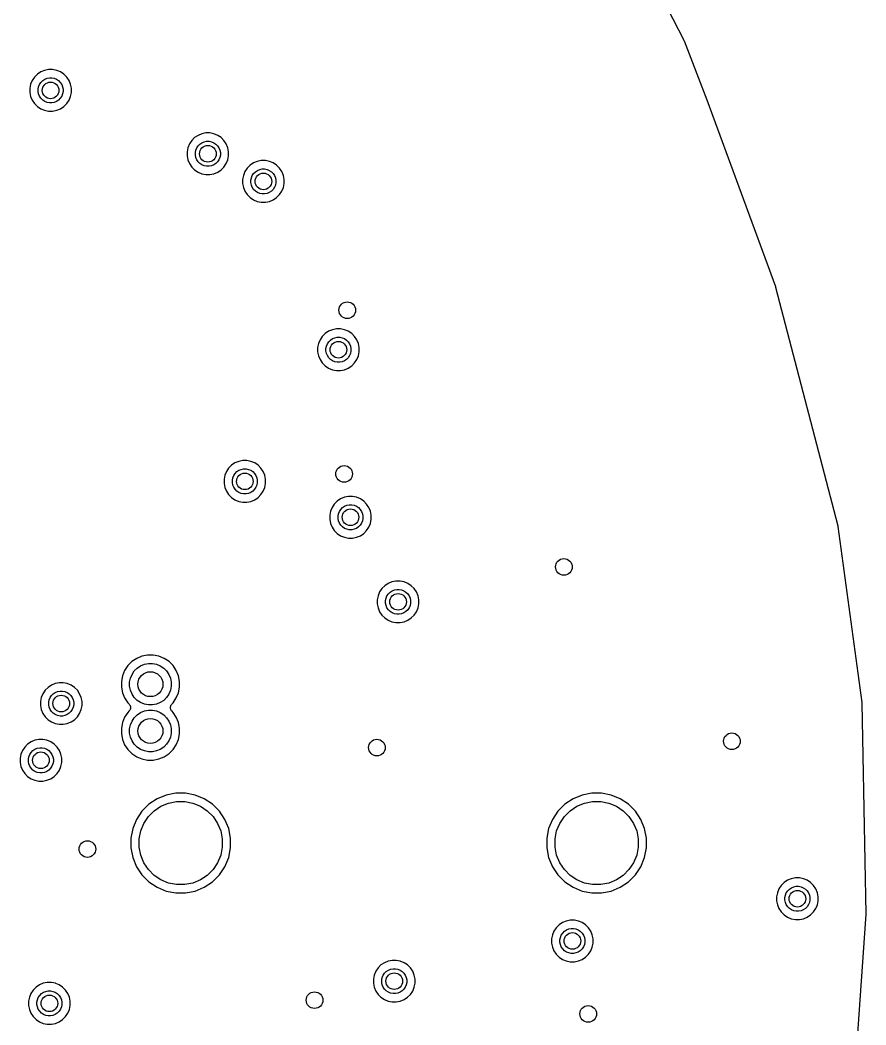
# Model space of a CAD drawing. Extents: x 76.5 to 170.2, y -170.2 to -83.1.
# Drawn here: x 149.89 to 170.22, y -131.37 to -107.22 of the extents above; entities that cross this region are included whole.
import ezdxf

# ---------------------------------------------------------------- set-up
doc = ezdxf.new("R2010")
doc.units = 0
doc.header["$MEASUREMENT"] = 0
doc.layers.add('BLACK', color=7, linetype='CONTINUOUS')

msp = doc.modelspace()

# ---------------------------------------------------------------- linework, layer by layer
at = {"layer": 'BLACK', "linetype": 'CONTINUOUS'}
for p, q in [((164.45, -104.959), (165.845, -107.7)), ((165.845, -107.7), (165.846, -107.701)), ((165.846, -107.701), (165.848, -107.707)), ((165.848, -107.707), (165.85, -107.712)), ((165.85, -107.712), (166.398, -109.13)), ((150.477, -108.425), (150.386, -108.463)), ((150.574, -108.406), (150.477, -108.425)), ((150.672, -108.406), (150.574, -108.406)), ((150.769, -108.425), (150.672, -108.406)), ((150.86, -108.463), (150.769, -108.425)), ((150.18, -108.669), (150.142, -108.76)), ((150.235, -108.587), (150.18, -108.669)), ((150.304, -108.517), (150.235, -108.587)), ((150.386, -108.463), (150.304, -108.517)), ((150.39, -108.714), (150.432, -108.673)), ((150.432, -108.673), (150.481, -108.64)), ((150.481, -108.64), (150.536, -108.617)), ((150.536, -108.617), (150.594, -108.606)), ((150.594, -108.606), (150.653, -108.606)), ((150.653, -108.606), (150.711, -108.617)), ((150.711, -108.617), (150.765, -108.64)), ((150.765, -108.64), (150.814, -108.673)), ((150.814, -108.673), (150.856, -108.714)), ((150.942, -108.517), (150.86, -108.463)), ((151.011, -108.587), (150.942, -108.517)), ((151.066, -108.669), (151.011, -108.587)), ((151.104, -108.76), (151.066, -108.669)), ((150.142, -108.76), (150.123, -108.856)), ((150.123, -108.856), (150.123, -108.955)), ((150.323, -108.876), (150.335, -108.818)), ((150.323, -108.935), (150.323, -108.876)), ((150.335, -108.993), (150.323, -108.935)), ((150.335, -108.818), (150.357, -108.764)), ((150.357, -108.764), (150.39, -108.714)), ((150.856, -108.714), (150.889, -108.764)), ((150.889, -108.764), (150.912, -108.818)), ((150.912, -108.818), (150.923, -108.876)), ((150.923, -108.935), (150.912, -108.993)), ((150.923, -108.876), (150.923, -108.935)), ((151.123, -108.856), (151.104, -108.76)), ((151.123, -108.955), (151.123, -108.856)), ((150.123, -108.955), (150.142, -109.052)), ((150.142, -109.052), (150.18, -109.143)), ((150.18, -109.143), (150.235, -109.224)), ((150.357, -109.048), (150.335, -108.993)), ((150.39, -109.097), (150.357, -109.048)), ((150.432, -109.139), (150.39, -109.097)), ((150.481, -109.172), (150.432, -109.139)), ((150.536, -109.194), (150.481, -109.172)), ((150.765, -109.172), (150.711, -109.194)), ((150.814, -109.139), (150.765, -109.172)), ((150.856, -109.097), (150.814, -109.139)), ((150.889, -109.048), (150.856, -109.097)), ((150.912, -108.993), (150.889, -109.048)), ((151.011, -109.224), (151.066, -109.143)), ((151.066, -109.143), (151.104, -109.052)), ((151.104, -109.052), (151.123, -108.955)), ((166.398, -109.13), (166.398, -109.131)), ((166.398, -109.131), (166.398, -109.132)), ((166.398, -109.132), (166.398, -109.132)), ((166.398, -109.132), (168.046, -113.625)), ((150.235, -109.224), (150.304, -109.294)), ((150.304, -109.294), (150.386, -109.349)), ((150.386, -109.349), (150.477, -109.386)), ((150.477, -109.386), (150.574, -109.406)), ((150.594, -109.206), (150.536, -109.194)), ((150.574, -109.406), (150.672, -109.406)), ((150.653, -109.206), (150.594, -109.206)), ((150.711, -109.194), (150.653, -109.206)), ((150.672, -109.406), (150.769, -109.386)), ((150.769, -109.386), (150.86, -109.349)), ((150.86, -109.349), (150.942, -109.294)), ((150.942, -109.294), (151.011, -109.224)), ((154.014, -110.113), (153.96, -110.195)), ((154.084, -110.043), (154.014, -110.113)), ((154.166, -109.988), (154.084, -110.043)), ((154.257, -109.951), (154.166, -109.988)), ((154.353, -109.931), (154.257, -109.951)), ((154.261, -110.166), (154.315, -110.143)), ((154.315, -110.143), (154.373, -110.131)), ((154.452, -109.931), (154.353, -109.931)), ((154.373, -110.131), (154.432, -110.131)), ((154.432, -110.131), (154.49, -110.143)), ((154.549, -109.951), (154.452, -109.931)), ((154.49, -110.143), (154.545, -110.166)), ((154.64, -109.988), (154.549, -109.951)), ((154.721, -110.043), (154.64, -109.988)), ((154.791, -110.113), (154.721, -110.043)), ((154.846, -110.195), (154.791, -110.113)), ((153.922, -110.286), (153.903, -110.382)), ((153.903, -110.382), (153.903, -110.481)), ((153.96, -110.195), (153.922, -110.286)), ((154.103, -110.402), (154.114, -110.344)), ((154.114, -110.344), (154.137, -110.289)), ((154.137, -110.289), (154.17, -110.24)), ((154.17, -110.24), (154.211, -110.198)), ((154.211, -110.198), (154.261, -110.166)), ((154.545, -110.166), (154.594, -110.198)), ((154.594, -110.198), (154.636, -110.24)), ((154.636, -110.24), (154.669, -110.289)), ((154.669, -110.289), (154.691, -110.344)), ((154.691, -110.344), (154.703, -110.402)), ((154.883, -110.286), (154.846, -110.195)), ((154.903, -110.382), (154.883, -110.286)), ((154.903, -110.481), (154.903, -110.382)), ((153.903, -110.481), (153.922, -110.577)), ((153.922, -110.577), (153.96, -110.668)), ((154.103, -110.461), (154.103, -110.402)), ((154.114, -110.519), (154.103, -110.461)), ((154.137, -110.574), (154.114, -110.519)), ((154.17, -110.623), (154.137, -110.574)), ((154.211, -110.665), (154.17, -110.623)), ((154.636, -110.623), (154.594, -110.665)), ((154.669, -110.574), (154.636, -110.623)), ((154.691, -110.519), (154.669, -110.574)), ((154.703, -110.461), (154.691, -110.519)), ((154.703, -110.402), (154.703, -110.461)), ((154.846, -110.668), (154.883, -110.577)), ((154.883, -110.577), (154.903, -110.481)), ((155.592, -110.614), (155.501, -110.652)), ((155.688, -110.595), (155.592, -110.614)), ((155.787, -110.595), (155.688, -110.595)), ((155.883, -110.614), (155.787, -110.595)), ((155.974, -110.652), (155.883, -110.614)), ((153.96, -110.668), (154.014, -110.75)), ((154.014, -110.75), (154.084, -110.82)), ((154.084, -110.82), (154.166, -110.875)), ((154.261, -110.697), (154.211, -110.665)), ((154.315, -110.72), (154.261, -110.697)), ((154.373, -110.731), (154.315, -110.72)), ((154.432, -110.731), (154.373, -110.731)), ((154.49, -110.72), (154.432, -110.731)), ((154.545, -110.697), (154.49, -110.72)), ((154.594, -110.665), (154.545, -110.697)), ((154.64, -110.875), (154.721, -110.82)), ((154.721, -110.82), (154.791, -110.75)), ((154.791, -110.75), (154.846, -110.668)), ((155.294, -110.858), (155.257, -110.949)), ((155.349, -110.776), (155.294, -110.858)), ((155.419, -110.706), (155.349, -110.776)), ((155.501, -110.652), (155.419, -110.706)), ((155.504, -110.903), (155.546, -110.862)), ((155.546, -110.862), (155.595, -110.829)), ((155.595, -110.829), (155.65, -110.806)), ((155.65, -110.806), (155.708, -110.795)), ((155.708, -110.795), (155.767, -110.795)), ((155.767, -110.795), (155.825, -110.806)), ((155.825, -110.806), (155.88, -110.829)), ((155.88, -110.829), (155.929, -110.862)), ((155.929, -110.862), (155.971, -110.903)), ((156.056, -110.706), (155.974, -110.652)), ((156.126, -110.776), (156.056, -110.706)), ((156.181, -110.858), (156.126, -110.776)), ((156.218, -110.949), (156.181, -110.858)), ((154.166, -110.875), (154.257, -110.912)), ((154.257, -110.912), (154.353, -110.931)), ((154.353, -110.931), (154.452, -110.931)), ((154.452, -110.931), (154.549, -110.912)), ((154.549, -110.912), (154.64, -110.875)), ((155.257, -110.949), (155.238, -111.045)), ((155.238, -111.045), (155.238, -111.144)), ((155.438, -111.065), (155.449, -111.007)), ((155.438, -111.124), (155.438, -111.065)), ((155.449, -111.007), (155.472, -110.953)), ((155.472, -110.953), (155.504, -110.903)), ((155.971, -110.903), (156.003, -110.953)), ((156.003, -110.953), (156.026, -111.007)), ((156.026, -111.007), (156.038, -111.065)), ((156.038, -111.065), (156.038, -111.124)), ((156.238, -111.045), (156.218, -110.949)), ((156.238, -111.144), (156.238, -111.045)), ((155.238, -111.144), (155.257, -111.24)), ((155.257, -111.24), (155.294, -111.331)), ((155.294, -111.331), (155.349, -111.413)), ((155.449, -111.182), (155.438, -111.124)), ((155.472, -111.237), (155.449, -111.182)), ((155.504, -111.286), (155.472, -111.237)), ((155.546, -111.328), (155.504, -111.286)), ((155.595, -111.36), (155.546, -111.328)), ((155.929, -111.328), (155.88, -111.36)), ((155.971, -111.286), (155.929, -111.328)), ((156.003, -111.237), (155.971, -111.286)), ((156.026, -111.182), (156.003, -111.237)), ((156.038, -111.124), (156.026, -111.182)), ((156.126, -111.413), (156.181, -111.331)), ((156.181, -111.331), (156.218, -111.24)), ((156.218, -111.24), (156.238, -111.144)), ((155.349, -111.413), (155.419, -111.483)), ((155.419, -111.483), (155.501, -111.538)), ((155.501, -111.538), (155.592, -111.575)), ((155.592, -111.575), (155.688, -111.595)), ((155.65, -111.383), (155.595, -111.36)), ((155.708, -111.395), (155.65, -111.383)), ((155.767, -111.395), (155.708, -111.395)), ((155.825, -111.383), (155.767, -111.395)), ((155.787, -111.595), (155.883, -111.575)), ((155.88, -111.36), (155.825, -111.383)), ((155.883, -111.575), (155.974, -111.538)), ((155.974, -111.538), (156.056, -111.483)), ((156.056, -111.483), (156.126, -111.413)), ((155.688, -111.595), (155.787, -111.595)), ((168.046, -113.625), (168.047, -113.627)), ((168.047, -113.627), (168.048, -113.632)), ((168.048, -113.632), (168.05, -113.637)), ((168.05, -113.637), (169.546, -119.373)), ((157.305, -114.698), (157.223, -114.752)), ((157.396, -114.66), (157.305, -114.698)), ((157.493, -114.641), (157.396, -114.66)), ((157.591, -114.641), (157.493, -114.641)), ((157.688, -114.66), (157.591, -114.641)), ((157.779, -114.698), (157.688, -114.66)), ((157.861, -114.752), (157.779, -114.698)), ((157.099, -114.904), (157.061, -114.995)), ((157.154, -114.822), (157.099, -114.904)), ((157.223, -114.752), (157.154, -114.822)), ((157.276, -114.999), (157.309, -114.949)), ((157.309, -114.949), (157.351, -114.908)), ((157.351, -114.908), (157.4, -114.875)), ((157.4, -114.875), (157.455, -114.852)), ((157.455, -114.852), (157.513, -114.841)), ((157.513, -114.841), (157.572, -114.841)), ((157.572, -114.841), (157.63, -114.852)), ((157.63, -114.852), (157.684, -114.875)), ((157.684, -114.875), (157.733, -114.908)), ((157.733, -114.908), (157.775, -114.949)), ((157.775, -114.949), (157.808, -114.999)), ((157.93, -114.822), (157.861, -114.752)), ((157.985, -114.904), (157.93, -114.822)), ((158.023, -114.995), (157.985, -114.904)), ((157.061, -114.995), (157.042, -115.091)), ((157.042, -115.091), (157.042, -115.19)), ((157.042, -115.19), (157.061, -115.287)), ((157.242, -115.111), (157.254, -115.053)), ((157.242, -115.17), (157.242, -115.111)), ((157.254, -115.228), (157.242, -115.17)), ((157.254, -115.053), (157.276, -114.999)), ((157.808, -114.999), (157.831, -115.053)), ((157.831, -115.053), (157.842, -115.111)), ((157.842, -115.17), (157.831, -115.228)), ((157.842, -115.111), (157.842, -115.17)), ((158.042, -115.091), (158.023, -114.995)), ((158.023, -115.287), (158.042, -115.19)), ((158.042, -115.19), (158.042, -115.091)), ((157.061, -115.287), (157.099, -115.378)), ((157.099, -115.378), (157.154, -115.459)), ((157.276, -115.283), (157.254, -115.228)), ((157.309, -115.332), (157.276, -115.283)), ((157.351, -115.374), (157.309, -115.332)), ((157.4, -115.407), (157.351, -115.374)), ((157.455, -115.429), (157.4, -115.407)), ((157.513, -115.441), (157.455, -115.429)), ((157.572, -115.441), (157.513, -115.441)), ((157.63, -115.429), (157.572, -115.441)), ((157.684, -115.407), (157.63, -115.429)), ((157.733, -115.374), (157.684, -115.407)), ((157.775, -115.332), (157.733, -115.374)), ((157.808, -115.283), (157.775, -115.332)), ((157.831, -115.228), (157.808, -115.283)), ((157.93, -115.459), (157.985, -115.378)), ((157.985, -115.378), (158.023, -115.287)), ((157.154, -115.459), (157.223, -115.529)), ((157.223, -115.529), (157.305, -115.584)), ((157.305, -115.584), (157.396, -115.621)), ((157.396, -115.621), (157.493, -115.641)), ((157.493, -115.641), (157.591, -115.641)), ((157.591, -115.641), (157.688, -115.621)), ((157.688, -115.621), (157.779, -115.584)), ((157.779, -115.584), (157.861, -115.529)), ((157.861, -115.529), (157.93, -115.459)), ((155.055, -117.862), (154.973, -117.917)), ((155.146, -117.825), (155.055, -117.862)), ((155.242, -117.805), (155.146, -117.825)), ((155.341, -117.805), (155.242, -117.805)), ((155.438, -117.825), (155.341, -117.805)), ((155.529, -117.862), (155.438, -117.825)), ((155.61, -117.917), (155.529, -117.862)), ((154.849, -118.069), (154.811, -118.16)), ((154.903, -117.987), (154.849, -118.069)), ((154.973, -117.917), (154.903, -117.987)), ((155.026, -118.163), (155.059, -118.114)), ((155.059, -118.114), (155.1, -118.072)), ((155.1, -118.072), (155.15, -118.04)), ((155.15, -118.04), (155.204, -118.017)), ((155.204, -118.017), (155.262, -118.005)), ((155.262, -118.005), (155.321, -118.005)), ((155.321, -118.005), (155.379, -118.017)), ((155.379, -118.017), (155.434, -118.04)), ((155.434, -118.04), (155.483, -118.072)), ((155.483, -118.072), (155.525, -118.114)), ((155.525, -118.114), (155.558, -118.163)), ((155.68, -117.987), (155.61, -117.917)), ((155.735, -118.069), (155.68, -117.987)), ((155.772, -118.16), (155.735, -118.069)), ((154.811, -118.16), (154.792, -118.256)), ((154.792, -118.256), (154.792, -118.355)), ((154.792, -118.355), (154.811, -118.451)), ((154.992, -118.276), (155.003, -118.218)), ((154.992, -118.335), (154.992, -118.276)), ((155.003, -118.393), (154.992, -118.335)), ((155.003, -118.218), (155.026, -118.163)), ((155.558, -118.163), (155.58, -118.218)), ((155.58, -118.218), (155.592, -118.276)), ((155.592, -118.335), (155.58, -118.393)), ((155.592, -118.276), (155.592, -118.335)), ((155.792, -118.256), (155.772, -118.16)), ((155.772, -118.451), (155.792, -118.355)), ((155.792, -118.355), (155.792, -118.256)), ((154.811, -118.451), (154.849, -118.542)), ((154.849, -118.542), (154.903, -118.624)), ((155.026, -118.448), (155.003, -118.393)), ((155.059, -118.497), (155.026, -118.448)), ((155.1, -118.539), (155.059, -118.497)), ((155.15, -118.571), (155.1, -118.539)), ((155.204, -118.594), (155.15, -118.571)), ((155.262, -118.605), (155.204, -118.594)), ((155.379, -118.594), (155.321, -118.605)), ((155.434, -118.571), (155.379, -118.594)), ((155.483, -118.539), (155.434, -118.571)), ((155.525, -118.497), (155.483, -118.539)), ((155.558, -118.448), (155.525, -118.497)), ((155.58, -118.393), (155.558, -118.448)), ((155.68, -118.624), (155.735, -118.542)), ((155.735, -118.542), (155.772, -118.451)), ((154.903, -118.624), (154.973, -118.694)), ((154.973, -118.694), (155.055, -118.749)), ((155.055, -118.749), (155.146, -118.786)), ((155.146, -118.786), (155.242, -118.805)), ((155.242, -118.805), (155.341, -118.805)), ((155.321, -118.605), (155.262, -118.605)), ((155.341, -118.805), (155.438, -118.786)), ((155.438, -118.786), (155.529, -118.749)), ((155.529, -118.749), (155.61, -118.694)), ((155.61, -118.694), (155.68, -118.624)), ((157.513, -118.781), (157.443, -118.85)), ((157.595, -118.726), (157.513, -118.781)), ((157.686, -118.688), (157.595, -118.726)), ((157.782, -118.669), (157.686, -118.688)), ((157.881, -118.669), (157.782, -118.669)), ((157.978, -118.688), (157.881, -118.669)), ((158.069, -118.726), (157.978, -118.688)), ((158.15, -118.781), (158.069, -118.726)), ((158.22, -118.85), (158.15, -118.781)), ((157.351, -119.023), (157.332, -119.12)), ((157.389, -118.932), (157.351, -119.023)), ((157.443, -118.85), (157.389, -118.932)), ((157.543, -119.082), (157.566, -119.027)), ((157.566, -119.027), (157.599, -118.978)), ((157.599, -118.978), (157.64, -118.936)), ((157.64, -118.936), (157.69, -118.903)), ((157.69, -118.903), (157.744, -118.881)), ((157.744, -118.881), (157.802, -118.869)), ((157.802, -118.869), (157.861, -118.869)), ((157.861, -118.869), (157.919, -118.881)), ((157.919, -118.881), (157.974, -118.903)), ((157.974, -118.903), (158.023, -118.936)), ((158.023, -118.936), (158.065, -118.978)), ((158.065, -118.978), (158.098, -119.027)), ((158.098, -119.027), (158.12, -119.082)), ((158.275, -118.932), (158.22, -118.85)), ((158.312, -119.023), (158.275, -118.932)), ((158.332, -119.12), (158.312, -119.023)), ((157.332, -119.12), (157.332, -119.218)), ((157.332, -119.218), (157.351, -119.315)), ((157.351, -119.315), (157.389, -119.406)), ((157.532, -119.14), (157.543, -119.082)), ((157.532, -119.199), (157.532, -119.14)), ((157.543, -119.257), (157.532, -119.199)), ((157.566, -119.311), (157.543, -119.257)), ((157.599, -119.36), (157.566, -119.311)), ((158.098, -119.311), (158.065, -119.36)), ((158.12, -119.257), (158.098, -119.311)), ((158.12, -119.082), (158.132, -119.14)), ((158.132, -119.199), (158.12, -119.257)), ((158.132, -119.14), (158.132, -119.199)), ((158.275, -119.406), (158.312, -119.315)), ((158.312, -119.315), (158.332, -119.218)), ((158.332, -119.218), (158.332, -119.12)), ((157.389, -119.406), (157.443, -119.488)), ((157.443, -119.488), (157.513, -119.557)), ((157.513, -119.557), (157.595, -119.612)), ((157.64, -119.402), (157.599, -119.36)), ((157.69, -119.435), (157.64, -119.402)), ((157.744, -119.458), (157.69, -119.435)), ((157.802, -119.469), (157.744, -119.458)), ((157.861, -119.469), (157.802, -119.469)), ((157.919, -119.458), (157.861, -119.469)), ((157.974, -119.435), (157.919, -119.458)), ((158.023, -119.402), (157.974, -119.435)), ((158.065, -119.36), (158.023, -119.402)), ((158.069, -119.612), (158.15, -119.557)), ((158.15, -119.557), (158.22, -119.488)), ((158.22, -119.488), (158.275, -119.406)), ((169.546, -119.373), (169.547, -119.375)), ((169.547, -119.375), (169.548, -119.382)), ((169.548, -119.382), (169.549, -119.388)), ((169.549, -119.388), (170.122, -123.623)), ((157.595, -119.612), (157.686, -119.65)), ((157.686, -119.65), (157.782, -119.669)), ((157.782, -119.669), (157.881, -119.669)), ((157.881, -119.669), (157.978, -119.65)), ((157.978, -119.65), (158.069, -119.612)), ((158.738, -120.758), (158.656, -120.813)), ((158.829, -120.72), (158.738, -120.758)), ((158.925, -120.701), (158.829, -120.72)), ((159.024, -120.701), (158.925, -120.701)), ((159.121, -120.72), (159.024, -120.701)), ((159.212, -120.758), (159.121, -120.72)), ((159.293, -120.813), (159.212, -120.758)), ((158.532, -120.964), (158.494, -121.055)), ((158.586, -120.882), (158.532, -120.964)), ((158.656, -120.813), (158.586, -120.882)), ((158.709, -121.059), (158.742, -121.01)), ((158.742, -121.01), (158.783, -120.968)), ((158.783, -120.968), (158.833, -120.935)), ((158.833, -120.935), (158.887, -120.913)), ((158.887, -120.913), (158.945, -120.901)), ((158.945, -120.901), (159.004, -120.901)), ((159.004, -120.901), (159.062, -120.913)), ((159.062, -120.913), (159.117, -120.935)), ((159.117, -120.935), (159.166, -120.968)), ((159.166, -120.968), (159.208, -121.01)), ((159.208, -121.01), (159.241, -121.059)), ((159.363, -120.882), (159.293, -120.813)), ((159.418, -120.964), (159.363, -120.882)), ((159.455, -121.055), (159.418, -120.964)), ((158.494, -121.055), (158.475, -121.152)), ((158.475, -121.152), (158.475, -121.25)), ((158.475, -121.25), (158.494, -121.347)), ((158.675, -121.172), (158.686, -121.114)), ((158.675, -121.231), (158.675, -121.172)), ((158.686, -121.289), (158.675, -121.231)), ((158.686, -121.114), (158.709, -121.059)), ((159.241, -121.059), (159.263, -121.114)), ((159.263, -121.114), (159.275, -121.172)), ((159.275, -121.231), (159.263, -121.289)), ((159.275, -121.172), (159.275, -121.231)), ((159.475, -121.152), (159.455, -121.055)), ((159.455, -121.347), (159.475, -121.25)), ((159.475, -121.25), (159.475, -121.152)), ((158.494, -121.347), (158.532, -121.438)), ((158.532, -121.438), (158.586, -121.52)), ((158.709, -121.343), (158.686, -121.289)), ((158.742, -121.392), (158.709, -121.343)), ((158.783, -121.434), (158.742, -121.392)), ((158.833, -121.467), (158.783, -121.434)), ((158.887, -121.49), (158.833, -121.467)), ((158.945, -121.501), (158.887, -121.49)), ((159.062, -121.49), (159.004, -121.501)), ((159.117, -121.467), (159.062, -121.49)), ((159.166, -121.434), (159.117, -121.467)), ((159.208, -121.392), (159.166, -121.434)), ((159.241, -121.343), (159.208, -121.392)), ((159.263, -121.289), (159.241, -121.343)), ((159.363, -121.52), (159.418, -121.438)), ((159.418, -121.438), (159.455, -121.347)), ((158.586, -121.52), (158.656, -121.589)), ((158.656, -121.589), (158.738, -121.644)), ((158.738, -121.644), (158.829, -121.682)), ((158.829, -121.682), (158.925, -121.701)), ((158.925, -121.701), (159.024, -121.701)), ((159.004, -121.501), (158.945, -121.501)), ((159.024, -121.701), (159.121, -121.682)), ((159.121, -121.682), (159.212, -121.644)), ((159.212, -121.644), (159.293, -121.589)), ((159.293, -121.589), (159.363, -121.52)), ((152.577, -122.638), (152.479, -122.735)), ((152.692, -122.561), (152.577, -122.638)), ((152.819, -122.508), (152.692, -122.561)), ((152.786, -122.738), (152.877, -122.701)), ((152.954, -122.481), (152.819, -122.508)), ((152.877, -122.701), (152.974, -122.681)), ((153.092, -122.481), (152.954, -122.481)), ((152.974, -122.681), (153.072, -122.681)), ((153.072, -122.681), (153.169, -122.701)), ((153.227, -122.508), (153.092, -122.481)), ((153.169, -122.701), (153.26, -122.738)), ((153.355, -122.561), (153.227, -122.508)), ((153.469, -122.638), (153.355, -122.561)), ((153.567, -122.735), (153.469, -122.638)), ((152.403, -122.85), (152.35, -122.977)), ((152.479, -122.735), (152.403, -122.85)), ((152.542, -123.036), (152.58, -122.945)), ((152.58, -122.945), (152.635, -122.863)), ((152.635, -122.863), (152.704, -122.793)), ((152.704, -122.793), (152.786, -122.738)), ((153.26, -122.738), (153.342, -122.793)), ((153.342, -122.793), (153.411, -122.863)), ((153.411, -122.863), (153.466, -122.945)), ((153.466, -122.945), (153.504, -123.036)), ((153.643, -122.85), (153.567, -122.735)), ((153.696, -122.977), (153.643, -122.85)), ((150.733, -123.165), (150.642, -123.203)), ((150.829, -123.146), (150.733, -123.165)), ((150.928, -123.146), (150.829, -123.146)), ((151.024, -123.165), (150.928, -123.146)), ((151.115, -123.203), (151.024, -123.165)), ((152.35, -122.977), (152.323, -123.113)), ((152.323, -123.113), (152.323, -123.25)), ((152.523, -123.132), (152.542, -123.036)), ((152.523, -123.231), (152.523, -123.132)), ((153.504, -123.036), (153.523, -123.132)), ((153.523, -123.132), (153.523, -123.231)), ((153.723, -123.113), (153.696, -122.977)), ((153.723, -123.25), (153.723, -123.113)), ((150.435, -123.409), (150.398, -123.5)), ((150.49, -123.327), (150.435, -123.409)), ((150.56, -123.257), (150.49, -123.327)), ((150.642, -123.203), (150.56, -123.257)), ((150.645, -123.454), (150.687, -123.413)), ((150.687, -123.413), (150.736, -123.38)), ((150.736, -123.38), (150.791, -123.357)), ((150.791, -123.357), (150.849, -123.346)), ((150.849, -123.346), (150.908, -123.346)), ((150.908, -123.346), (150.966, -123.357)), ((150.966, -123.357), (151.02, -123.38)), ((151.02, -123.38), (151.07, -123.413)), ((151.07, -123.413), (151.111, -123.454)), ((151.12, -123.206), (151.115, -123.203)), ((151.197, -123.257), (151.12, -123.206)), ((151.267, -123.327), (151.197, -123.257)), ((151.321, -123.409), (151.267, -123.327)), ((151.359, -123.5), (151.321, -123.409)), ((152.323, -123.25), (152.35, -123.386)), ((152.35, -123.386), (152.403, -123.513)), ((152.542, -123.327), (152.523, -123.231)), ((152.58, -123.418), (152.542, -123.327)), ((152.635, -123.5), (152.58, -123.418)), ((153.466, -123.418), (153.411, -123.5)), ((153.504, -123.327), (153.466, -123.418)), ((153.523, -123.231), (153.504, -123.327)), ((153.643, -123.513), (153.696, -123.386)), ((153.696, -123.386), (153.723, -123.25)), ((150.398, -123.5), (150.378, -123.596)), ((150.378, -123.596), (150.378, -123.695)), ((150.578, -123.616), (150.59, -123.558)), ((150.578, -123.675), (150.578, -123.616)), ((150.59, -123.558), (150.613, -123.504)), ((150.613, -123.504), (150.645, -123.454)), ((151.111, -123.454), (151.144, -123.504)), ((151.144, -123.504), (151.167, -123.558)), ((151.167, -123.558), (151.178, -123.616)), ((151.178, -123.616), (151.178, -123.675)), ((151.378, -123.596), (151.359, -123.5)), ((151.378, -123.695), (151.378, -123.596)), ((152.403, -123.513), (152.479, -123.628)), ((152.479, -123.628), (152.505, -123.654)), ((152.505, -123.654), (152.506, -123.654)), ((152.506, -123.654), (152.506, -123.654)), ((152.506, -123.654), (152.506, -123.654)), ((152.506, -123.654), (152.507, -123.655)), ((152.507, -123.655), (152.514, -123.664)), ((152.514, -123.664), (152.522, -123.674)), ((152.704, -123.57), (152.635, -123.5)), ((152.786, -123.625), (152.704, -123.57)), ((152.877, -123.662), (152.786, -123.625)), ((152.974, -123.681), (152.877, -123.662)), ((153.169, -123.662), (153.072, -123.681)), ((153.26, -123.625), (153.169, -123.662)), ((153.342, -123.57), (153.26, -123.625)), ((153.411, -123.5), (153.342, -123.57)), ((153.525, -123.672), (153.533, -123.663)), ((153.533, -123.663), (153.541, -123.654)), ((153.541, -123.654), (153.567, -123.628)), ((153.567, -123.628), (153.643, -123.513)), ((170.122, -123.623), (170.122, -123.625)), ((170.122, -123.625), (170.122, -123.632)), ((170.122, -123.632), (170.123, -123.638)), ((170.123, -123.638), (170.223, -128.7)), ((150.378, -123.695), (150.398, -123.792)), ((150.398, -123.792), (150.435, -123.883)), ((150.435, -123.883), (150.49, -123.964)), ((150.59, -123.733), (150.578, -123.675)), ((150.613, -123.788), (150.59, -123.733)), ((150.645, -123.837), (150.613, -123.788)), ((150.687, -123.879), (150.645, -123.837)), ((150.736, -123.912), (150.687, -123.879)), ((150.791, -123.934), (150.736, -123.912)), ((151.02, -123.912), (150.966, -123.934)), ((151.07, -123.879), (151.02, -123.912)), ((151.111, -123.837), (151.07, -123.879)), ((151.144, -123.788), (151.111, -123.837)), ((151.167, -123.733), (151.144, -123.788)), ((151.178, -123.675), (151.167, -123.733)), ((151.267, -123.964), (151.321, -123.883)), ((151.321, -123.883), (151.359, -123.792)), ((151.359, -123.792), (151.378, -123.695)), ((152.479, -123.859), (152.403, -123.974)), ((152.505, -123.833), (152.479, -123.859)), ((152.513, -123.824), (152.505, -123.833)), ((152.521, -123.815), (152.513, -123.824)), ((152.527, -123.804), (152.521, -123.814)), ((152.521, -123.814), (152.521, -123.815)), ((152.521, -123.815), (152.521, -123.815)), ((152.522, -123.674), (152.522, -123.674)), ((152.522, -123.674), (152.522, -123.674)), ((152.522, -123.674), (152.528, -123.685)), ((152.533, -123.793), (152.527, -123.804)), ((152.528, -123.685), (152.533, -123.696)), ((152.533, -123.696), (152.533, -123.696)), ((152.533, -123.696), (152.534, -123.696)), ((152.536, -123.781), (152.533, -123.792)), ((152.533, -123.792), (152.533, -123.793)), ((152.533, -123.793), (152.533, -123.793)), ((152.534, -123.696), (152.537, -123.708)), ((152.54, -123.77), (152.536, -123.781)), ((152.537, -123.708), (152.54, -123.719)), ((152.54, -123.719), (152.54, -123.72)), ((152.54, -123.72), (152.54, -123.72)), ((152.54, -123.72), (152.542, -123.732)), ((152.541, -123.757), (152.54, -123.769)), ((152.54, -123.769), (152.54, -123.769)), ((152.54, -123.769), (152.54, -123.77)), ((152.543, -123.745), (152.541, -123.757)), ((152.542, -123.732), (152.543, -123.744)), ((152.543, -123.744), (152.543, -123.744)), ((152.543, -123.744), (152.543, -123.745)), ((152.704, -123.917), (152.786, -123.863)), ((152.786, -123.863), (152.877, -123.825)), ((152.877, -123.825), (152.974, -123.806)), ((153.072, -123.681), (152.974, -123.681)), ((152.974, -123.806), (153.072, -123.806)), ((153.072, -123.806), (153.169, -123.825)), ((153.169, -123.825), (153.26, -123.863)), ((153.26, -123.863), (153.342, -123.917)), ((153.504, -123.742), (153.505, -123.73)), ((153.504, -123.743), (153.504, -123.742)), ((153.505, -123.755), (153.504, -123.743)), ((153.504, -123.743), (153.504, -123.743)), ((153.505, -123.73), (153.506, -123.718)), ((153.506, -123.767), (153.505, -123.755)), ((153.506, -123.718), (153.51, -123.706)), ((153.506, -123.718), (153.506, -123.718)), ((153.506, -123.718), (153.506, -123.718)), ((153.506, -123.768), (153.506, -123.767)), ((153.506, -123.767), (153.506, -123.767)), ((153.509, -123.779), (153.506, -123.768)), ((153.513, -123.791), (153.509, -123.779)), ((153.51, -123.706), (153.513, -123.695)), ((153.513, -123.695), (153.513, -123.694)), ((153.513, -123.694), (153.514, -123.694)), ((153.513, -123.792), (153.513, -123.791)), ((153.513, -123.791), (153.513, -123.791)), ((153.518, -123.802), (153.513, -123.792)), ((153.514, -123.694), (153.519, -123.683)), ((153.524, -123.813), (153.518, -123.802)), ((153.519, -123.683), (153.525, -123.673)), ((153.532, -123.823), (153.524, -123.813)), ((153.524, -123.813), (153.524, -123.813)), ((153.524, -123.813), (153.524, -123.813)), ((153.525, -123.673), (153.525, -123.672)), ((153.525, -123.673), (153.525, -123.673)), ((153.539, -123.832), (153.532, -123.823)), ((153.54, -123.833), (153.539, -123.832)), ((153.541, -123.833), (153.54, -123.833)), ((153.54, -123.833), (153.54, -123.833)), ((153.54, -123.833), (153.54, -123.833)), ((153.567, -123.859), (153.541, -123.833)), ((153.643, -123.974), (153.567, -123.859)), ((150.49, -123.964), (150.56, -124.034)), ((150.56, -124.034), (150.642, -124.089)), ((150.642, -124.089), (150.733, -124.126)), ((150.733, -124.126), (150.829, -124.146)), ((150.849, -123.946), (150.791, -123.934)), ((150.829, -124.146), (150.928, -124.146)), ((150.908, -123.946), (150.849, -123.946)), ((150.966, -123.934), (150.908, -123.946)), ((150.928, -124.146), (151.024, -124.126)), ((151.024, -124.126), (151.115, -124.089)), ((151.115, -124.089), (151.197, -124.034)), ((151.197, -124.034), (151.267, -123.964)), ((152.35, -124.102), (152.323, -124.237)), ((152.403, -123.974), (152.35, -124.102)), ((152.542, -124.16), (152.58, -124.069)), ((152.58, -124.069), (152.635, -123.987)), ((152.635, -123.987), (152.704, -123.917)), ((153.342, -123.917), (153.411, -123.987)), ((153.411, -123.987), (153.466, -124.069)), ((153.466, -124.069), (153.504, -124.16)), ((153.696, -124.102), (153.643, -123.974)), ((153.723, -124.237), (153.696, -124.102)), ((152.323, -124.237), (152.323, -124.375)), ((152.323, -124.375), (152.35, -124.51)), ((152.523, -124.256), (152.542, -124.16)), ((152.523, -124.355), (152.523, -124.256)), ((152.542, -124.452), (152.523, -124.355)), ((153.504, -124.16), (153.523, -124.256)), ((153.523, -124.355), (153.504, -124.452)), ((153.523, -124.256), (153.523, -124.355)), ((153.696, -124.51), (153.723, -124.375)), ((153.723, -124.375), (153.723, -124.237)), ((150.071, -124.623), (150.001, -124.692)), ((150.153, -124.568), (150.071, -124.623)), ((150.244, -124.53), (150.153, -124.568)), ((150.34, -124.511), (150.244, -124.53)), ((150.439, -124.511), (150.34, -124.511)), ((150.535, -124.53), (150.439, -124.511)), ((150.626, -124.568), (150.535, -124.53)), ((150.708, -124.623), (150.626, -124.568)), ((150.778, -124.692), (150.708, -124.623)), ((152.35, -124.51), (152.403, -124.637)), ((152.58, -124.543), (152.542, -124.452)), ((152.635, -124.624), (152.58, -124.543)), ((152.704, -124.694), (152.635, -124.624)), ((153.411, -124.624), (153.342, -124.694)), ((153.466, -124.543), (153.411, -124.624)), ((153.504, -124.452), (153.466, -124.543)), ((153.643, -124.637), (153.696, -124.51)), ((149.909, -124.865), (149.889, -124.962)), ((149.946, -124.774), (149.909, -124.865)), ((150.001, -124.692), (149.946, -124.774)), ((150.101, -124.924), (150.124, -124.869)), ((150.124, -124.869), (150.156, -124.82)), ((150.156, -124.82), (150.198, -124.778)), ((150.198, -124.778), (150.247, -124.745)), ((150.247, -124.745), (150.302, -124.723)), ((150.302, -124.723), (150.36, -124.711)), ((150.36, -124.711), (150.419, -124.711)), ((150.419, -124.711), (150.477, -124.723)), ((150.477, -124.723), (150.532, -124.745)), ((150.532, -124.745), (150.581, -124.778)), ((150.581, -124.778), (150.623, -124.82)), ((150.623, -124.82), (150.655, -124.869)), ((150.655, -124.869), (150.678, -124.924)), ((150.833, -124.774), (150.778, -124.692)), ((150.87, -124.865), (150.833, -124.774)), ((150.889, -124.962), (150.87, -124.865)), ((152.403, -124.637), (152.479, -124.752)), ((152.479, -124.752), (152.577, -124.849)), ((152.577, -124.849), (152.692, -124.926)), ((152.786, -124.749), (152.704, -124.694)), ((152.877, -124.786), (152.786, -124.749)), ((152.974, -124.806), (152.877, -124.786)), ((153.072, -124.806), (152.974, -124.806)), ((153.169, -124.786), (153.072, -124.806)), ((153.26, -124.749), (153.169, -124.786)), ((153.342, -124.694), (153.26, -124.749)), ((153.355, -124.926), (153.469, -124.849)), ((153.469, -124.849), (153.567, -124.752)), ((153.567, -124.752), (153.643, -124.637)), ((149.889, -124.962), (149.889, -125.06)), ((149.889, -125.06), (149.909, -125.157)), ((150.089, -124.982), (150.101, -124.924)), ((150.089, -125.041), (150.089, -124.982)), ((150.101, -125.099), (150.089, -125.041)), ((150.124, -125.153), (150.101, -125.099)), ((150.678, -125.099), (150.655, -125.153)), ((150.678, -124.924), (150.689, -124.982)), ((150.689, -125.041), (150.678, -125.099)), ((150.689, -124.982), (150.689, -125.041)), ((150.87, -125.157), (150.889, -125.06)), ((150.889, -125.06), (150.889, -124.962)), ((152.692, -124.926), (152.819, -124.979)), ((152.819, -124.979), (152.954, -125.006)), ((152.954, -125.006), (153.092, -125.006)), ((153.092, -125.006), (153.227, -124.979)), ((153.227, -124.979), (153.355, -124.926)), ((149.909, -125.157), (149.946, -125.248)), ((149.946, -125.248), (150.001, -125.33)), ((150.001, -125.33), (150.071, -125.399)), ((150.156, -125.202), (150.124, -125.153)), ((150.198, -125.244), (150.156, -125.202)), ((150.247, -125.277), (150.198, -125.244)), ((150.302, -125.3), (150.247, -125.277)), ((150.36, -125.311), (150.302, -125.3)), ((150.419, -125.311), (150.36, -125.311)), ((150.477, -125.3), (150.419, -125.311)), ((150.532, -125.277), (150.477, -125.3)), ((150.581, -125.244), (150.532, -125.277)), ((150.623, -125.202), (150.581, -125.244)), ((150.655, -125.153), (150.623, -125.202)), ((150.708, -125.399), (150.778, -125.33)), ((150.778, -125.33), (150.833, -125.248)), ((150.833, -125.248), (150.87, -125.157)), ((150.071, -125.399), (150.153, -125.454)), ((150.153, -125.454), (150.244, -125.492)), ((150.244, -125.492), (150.34, -125.511)), ((150.34, -125.511), (150.439, -125.511)), ((150.439, -125.511), (150.535, -125.492)), ((150.535, -125.492), (150.626, -125.454)), ((150.626, -125.454), (150.708, -125.399)), ((153.632, -125.8), (153.4, -125.846)), ((153.868, -125.8), (153.632, -125.8)), ((154.1, -125.846), (153.868, -125.8)), ((163.632, -125.8), (163.4, -125.846)), ((163.868, -125.8), (163.632, -125.8)), ((164.1, -125.846), (163.868, -125.8)), ((152.985, -126.068), (152.818, -126.235)), ((153.182, -125.937), (152.985, -126.068)), ((153.4, -125.846), (153.182, -125.937)), ((153.276, -126.114), (153.458, -126.038)), ((153.458, -126.038), (153.652, -126)), ((153.652, -126), (153.848, -126)), ((153.848, -126), (154.042, -126.038)), ((154.042, -126.038), (154.224, -126.114)), ((154.318, -125.937), (154.1, -125.846)), ((154.515, -126.068), (154.318, -125.937)), ((154.682, -126.235), (154.515, -126.068)), ((162.985, -126.068), (162.818, -126.235)), ((163.182, -125.937), (162.985, -126.068)), ((163.4, -125.846), (163.182, -125.937)), ((163.276, -126.114), (163.458, -126.038)), ((163.458, -126.038), (163.652, -126)), ((163.652, -126), (163.848, -126)), ((163.848, -126), (164.042, -126.038)), ((164.042, -126.038), (164.224, -126.114)), ((164.318, -125.937), (164.1, -125.846)), ((164.515, -126.068), (164.318, -125.937)), ((164.682, -126.235), (164.515, -126.068)), ((152.818, -126.235), (152.687, -126.432)), ((152.973, -126.363), (153.113, -126.223)), ((153.113, -126.223), (153.276, -126.114)), ((154.224, -126.114), (154.387, -126.223)), ((154.387, -126.223), (154.527, -126.363)), ((154.813, -126.432), (154.682, -126.235)), ((162.818, -126.235), (162.687, -126.432)), ((162.973, -126.363), (163.113, -126.223)), ((163.113, -126.223), (163.276, -126.114)), ((164.224, -126.114), (164.387, -126.223)), ((164.387, -126.223), (164.527, -126.363)), ((164.813, -126.432), (164.682, -126.235)), ((152.687, -126.432), (152.596, -126.65)), ((152.788, -126.708), (152.864, -126.526)), ((152.864, -126.526), (152.973, -126.363)), ((154.527, -126.363), (154.636, -126.526)), ((154.636, -126.526), (154.712, -126.708)), ((154.904, -126.65), (154.813, -126.432)), ((162.687, -126.432), (162.596, -126.65)), ((162.788, -126.708), (162.864, -126.526)), ((162.864, -126.526), (162.973, -126.363)), ((164.527, -126.363), (164.636, -126.526)), ((164.636, -126.526), (164.712, -126.708)), ((164.904, -126.65), (164.813, -126.432)), ((152.596, -126.65), (152.55, -126.882)), ((152.75, -126.902), (152.788, -126.708)), ((154.712, -126.708), (154.75, -126.902)), ((154.95, -126.882), (154.904, -126.65)), ((162.596, -126.65), (162.55, -126.882)), ((162.75, -126.902), (162.788, -126.708)), ((164.712, -126.708), (164.75, -126.902)), ((164.95, -126.882), (164.904, -126.65)), ((152.55, -126.882), (152.55, -127.118)), ((152.75, -127.098), (152.75, -126.902)), ((154.75, -126.902), (154.75, -127.098)), ((154.95, -127.118), (154.95, -126.882)), ((162.55, -126.882), (162.55, -127.118)), ((162.75, -127.098), (162.75, -126.902)), ((164.75, -126.902), (164.75, -127.098)), ((164.95, -127.118), (164.95, -126.882)), ((152.55, -127.118), (152.596, -127.35)), ((152.788, -127.292), (152.75, -127.098)), ((152.864, -127.474), (152.788, -127.292)), ((154.712, -127.292), (154.636, -127.474)), ((154.75, -127.098), (154.712, -127.292)), ((154.904, -127.35), (154.95, -127.118)), ((162.55, -127.118), (162.596, -127.35)), ((162.788, -127.292), (162.75, -127.098)), ((162.864, -127.474), (162.788, -127.292)), ((164.712, -127.292), (164.636, -127.474)), ((164.75, -127.098), (164.712, -127.292)), ((164.904, -127.35), (164.95, -127.118)), ((152.596, -127.35), (152.687, -127.568)), ((152.973, -127.637), (152.864, -127.474)), ((154.636, -127.474), (154.527, -127.637)), ((154.813, -127.568), (154.904, -127.35)), ((162.596, -127.35), (162.687, -127.568)), ((162.973, -127.637), (162.864, -127.474)), ((164.636, -127.474), (164.527, -127.637)), ((164.813, -127.568), (164.904, -127.35)), ((152.687, -127.568), (152.818, -127.765)), ((152.818, -127.765), (152.985, -127.932)), ((153.113, -127.777), (152.973, -127.637)), ((154.527, -127.637), (154.387, -127.777)), ((154.515, -127.932), (154.682, -127.765)), ((154.682, -127.765), (154.813, -127.568)), ((162.687, -127.568), (162.818, -127.765)), ((162.818, -127.765), (162.985, -127.932)), ((163.113, -127.777), (162.973, -127.637)), ((164.527, -127.637), (164.387, -127.777)), ((164.515, -127.932), (164.682, -127.765)), ((164.682, -127.765), (164.813, -127.568)), ((152.985, -127.932), (153.182, -128.063)), ((153.276, -127.886), (153.113, -127.777)), ((153.458, -127.962), (153.276, -127.886)), ((153.652, -128), (153.458, -127.962)), ((153.848, -128), (153.652, -128)), ((154.042, -127.962), (153.848, -128)), ((154.224, -127.886), (154.042, -127.962)), ((154.387, -127.777), (154.224, -127.886)), ((154.318, -128.063), (154.515, -127.932)), ((162.985, -127.932), (163.182, -128.063)), ((163.276, -127.886), (163.113, -127.777)), ((163.458, -127.962), (163.276, -127.886)), ((163.652, -128), (163.458, -127.962)), ((163.848, -128), (163.652, -128)), ((164.042, -127.962), (163.848, -128)), ((164.224, -127.886), (164.042, -127.962)), ((164.387, -127.777), (164.224, -127.886)), ((164.318, -128.063), (164.515, -127.932)), ((168.257, -127.95), (168.188, -128.02)), ((168.339, -127.895), (168.257, -127.95)), ((168.43, -127.858), (168.339, -127.895)), ((168.527, -127.838), (168.43, -127.858)), ((168.625, -127.838), (168.527, -127.838)), ((168.722, -127.858), (168.625, -127.838)), ((168.813, -127.895), (168.722, -127.858)), ((168.895, -127.95), (168.813, -127.895)), ((168.964, -128.02), (168.895, -127.95)), ((153.182, -128.063), (153.4, -128.154)), ((153.4, -128.154), (153.632, -128.2)), ((153.632, -128.2), (153.868, -128.2)), ((153.868, -128.2), (154.1, -128.154)), ((154.1, -128.154), (154.318, -128.063)), ((163.182, -128.063), (163.4, -128.154)), ((163.4, -128.154), (163.632, -128.2)), ((163.632, -128.2), (163.868, -128.2)), ((163.868, -128.2), (164.1, -128.154)), ((164.1, -128.154), (164.318, -128.063)), ((168.095, -128.193), (168.076, -128.289)), ((168.133, -128.102), (168.095, -128.193)), ((168.188, -128.02), (168.133, -128.102)), ((168.276, -128.309), (168.287, -128.251)), ((168.287, -128.251), (168.31, -128.196)), ((168.31, -128.196), (168.343, -128.147)), ((168.343, -128.147), (168.385, -128.105)), ((168.385, -128.105), (168.434, -128.073)), ((168.434, -128.073), (168.488, -128.05)), ((168.488, -128.05), (168.546, -128.038)), ((168.546, -128.038), (168.605, -128.038)), ((168.605, -128.038), (168.663, -128.05)), ((168.663, -128.05), (168.718, -128.073)), ((168.718, -128.073), (168.767, -128.105)), ((168.767, -128.105), (168.809, -128.147)), ((168.809, -128.147), (168.842, -128.196)), ((168.842, -128.196), (168.864, -128.251)), ((168.864, -128.251), (168.876, -128.309)), ((169.019, -128.102), (168.964, -128.02)), ((169.057, -128.193), (169.019, -128.102)), ((169.076, -128.289), (169.057, -128.193)), ((168.076, -128.289), (168.076, -128.388)), ((168.076, -128.388), (168.095, -128.484)), ((168.095, -128.484), (168.133, -128.575)), ((168.276, -128.368), (168.276, -128.309)), ((168.287, -128.426), (168.276, -128.368)), ((168.31, -128.481), (168.287, -128.426)), ((168.343, -128.53), (168.31, -128.481)), ((168.842, -128.481), (168.809, -128.53)), ((168.864, -128.426), (168.842, -128.481)), ((168.876, -128.368), (168.864, -128.426)), ((168.876, -128.309), (168.876, -128.368)), ((169.019, -128.575), (169.057, -128.484)), ((169.057, -128.484), (169.076, -128.388)), ((169.076, -128.388), (169.076, -128.289)), ((168.133, -128.575), (168.188, -128.657)), ((168.188, -128.657), (168.257, -128.727)), ((168.257, -128.727), (168.339, -128.782)), ((168.385, -128.572), (168.343, -128.53)), ((168.434, -128.604), (168.385, -128.572)), ((168.488, -128.627), (168.434, -128.604)), ((168.546, -128.638), (168.488, -128.627)), ((168.605, -128.638), (168.546, -128.638)), ((168.663, -128.627), (168.605, -128.638)), ((168.718, -128.604), (168.663, -128.627)), ((168.767, -128.572), (168.718, -128.604)), ((168.809, -128.53), (168.767, -128.572)), ((168.813, -128.782), (168.895, -128.727)), ((168.895, -128.727), (168.964, -128.657)), ((168.964, -128.657), (169.019, -128.575)), ((170.223, -128.711), (169.974, -132.274)), ((170.223, -128.7), (170.223, -128.702)), ((170.223, -128.702), (170.223, -128.707)), ((170.223, -128.707), (170.223, -128.711)), ((162.847, -128.966), (162.777, -129.036)), ((162.929, -128.911), (162.847, -128.966)), ((163.02, -128.874), (162.929, -128.911)), ((163.116, -128.854), (163.02, -128.874)), ((163.215, -128.854), (163.116, -128.854)), ((163.312, -128.874), (163.215, -128.854)), ((163.403, -128.911), (163.312, -128.874)), ((163.484, -128.966), (163.403, -128.911)), ((163.554, -129.036), (163.484, -128.966)), ((168.339, -128.782), (168.43, -128.819)), ((168.43, -128.819), (168.527, -128.838)), ((168.527, -128.838), (168.625, -128.838)), ((168.625, -128.838), (168.722, -128.819)), ((168.722, -128.819), (168.813, -128.782)), ((162.685, -129.209), (162.666, -129.305)), ((162.723, -129.118), (162.685, -129.209)), ((162.777, -129.036), (162.723, -129.118)), ((162.877, -129.267), (162.9, -129.212)), ((162.9, -129.212), (162.933, -129.163)), ((162.933, -129.163), (162.974, -129.121)), ((162.974, -129.121), (163.024, -129.089)), ((163.024, -129.089), (163.078, -129.066)), ((163.078, -129.066), (163.136, -129.054)), ((163.136, -129.054), (163.195, -129.054)), ((163.195, -129.054), (163.253, -129.066)), ((163.253, -129.066), (163.308, -129.089)), ((163.308, -129.089), (163.357, -129.121)), ((163.357, -129.121), (163.399, -129.163)), ((163.399, -129.163), (163.432, -129.212)), ((163.432, -129.212), (163.454, -129.267)), ((163.609, -129.118), (163.554, -129.036)), ((163.646, -129.209), (163.609, -129.118)), ((163.666, -129.305), (163.646, -129.209)), ((162.666, -129.305), (162.666, -129.404)), ((162.666, -129.404), (162.685, -129.5)), ((162.866, -129.325), (162.877, -129.267)), ((162.866, -129.384), (162.866, -129.325)), ((162.877, -129.442), (162.866, -129.384)), ((162.9, -129.497), (162.877, -129.442)), ((163.454, -129.442), (163.432, -129.497)), ((163.454, -129.267), (163.466, -129.325)), ((163.466, -129.384), (163.454, -129.442)), ((163.466, -129.325), (163.466, -129.384)), ((163.646, -129.5), (163.666, -129.404)), ((163.666, -129.404), (163.666, -129.305)), ((162.685, -129.5), (162.723, -129.591)), ((162.723, -129.591), (162.777, -129.673)), ((162.777, -129.673), (162.847, -129.743)), ((162.933, -129.546), (162.9, -129.497)), ((162.974, -129.588), (162.933, -129.546)), ((163.024, -129.62), (162.974, -129.588)), ((163.078, -129.643), (163.024, -129.62)), ((163.136, -129.654), (163.078, -129.643)), ((163.195, -129.654), (163.136, -129.654)), ((163.253, -129.643), (163.195, -129.654)), ((163.308, -129.62), (163.253, -129.643)), ((163.357, -129.588), (163.308, -129.62)), ((163.399, -129.546), (163.357, -129.588)), ((163.432, -129.497), (163.399, -129.546)), ((163.484, -129.743), (163.554, -129.673)), ((163.554, -129.673), (163.609, -129.591)), ((163.609, -129.591), (163.646, -129.5)), ((158.565, -129.931), (158.496, -130.001)), ((158.647, -129.877), (158.565, -129.931)), ((158.738, -129.839), (158.647, -129.877)), ((158.835, -129.82), (158.738, -129.839)), ((158.933, -129.82), (158.835, -129.82)), ((159.03, -129.839), (158.933, -129.82)), ((159.121, -129.877), (159.03, -129.839)), ((159.203, -129.931), (159.121, -129.877)), ((159.272, -130.001), (159.203, -129.931)), ((162.847, -129.743), (162.929, -129.798)), ((162.929, -129.798), (163.02, -129.835)), ((163.02, -129.835), (163.116, -129.854)), ((163.116, -129.854), (163.215, -129.854)), ((163.215, -129.854), (163.312, -129.835)), ((163.312, -129.835), (163.403, -129.798)), ((163.403, -129.798), (163.484, -129.743)), ((158.403, -130.174), (158.384, -130.27)), ((158.441, -130.083), (158.403, -130.174)), ((158.496, -130.001), (158.441, -130.083)), ((158.596, -130.232), (158.618, -130.178)), ((158.618, -130.178), (158.651, -130.128)), ((158.651, -130.128), (158.693, -130.087)), ((158.693, -130.087), (158.742, -130.054)), ((158.742, -130.054), (158.797, -130.031)), ((158.797, -130.031), (158.855, -130.02)), ((158.855, -130.02), (158.914, -130.02)), ((158.914, -130.02), (158.972, -130.031)), ((158.972, -130.031), (159.026, -130.054)), ((159.026, -130.054), (159.075, -130.087)), ((159.075, -130.087), (159.117, -130.128)), ((159.117, -130.128), (159.15, -130.178)), ((159.15, -130.178), (159.173, -130.232)), ((159.327, -130.083), (159.272, -130.001)), ((159.365, -130.174), (159.327, -130.083)), ((159.384, -130.27), (159.365, -130.174)), ((150.356, -130.41), (150.274, -130.465)), ((150.447, -130.372), (150.356, -130.41)), ((150.543, -130.353), (150.447, -130.372)), ((150.642, -130.353), (150.543, -130.353)), ((150.739, -130.372), (150.642, -130.353)), ((150.746, -130.375), (150.739, -130.372)), ((150.83, -130.41), (150.746, -130.375)), ((150.746, -130.375), (150.746, -130.375)), ((150.911, -130.465), (150.83, -130.41)), ((158.384, -130.27), (158.384, -130.369)), ((158.384, -130.369), (158.403, -130.466)), ((158.584, -130.29), (158.596, -130.232)), ((158.584, -130.349), (158.584, -130.29)), ((158.596, -130.407), (158.584, -130.349)), ((158.618, -130.462), (158.596, -130.407)), ((159.173, -130.407), (159.15, -130.462)), ((159.173, -130.232), (159.184, -130.29)), ((159.184, -130.349), (159.173, -130.407)), ((159.184, -130.29), (159.184, -130.349)), ((159.365, -130.466), (159.384, -130.369)), ((159.384, -130.369), (159.384, -130.27)), ((150.15, -130.616), (150.112, -130.707)), ((150.204, -130.534), (150.15, -130.616)), ((150.274, -130.465), (150.204, -130.534)), ((150.327, -130.711), (150.36, -130.662)), ((150.36, -130.662), (150.401, -130.62)), ((150.401, -130.62), (150.451, -130.587)), ((150.451, -130.587), (150.505, -130.565)), ((150.505, -130.565), (150.563, -130.553)), ((150.563, -130.553), (150.622, -130.553)), ((150.622, -130.553), (150.68, -130.565)), ((150.68, -130.565), (150.735, -130.587)), ((150.735, -130.587), (150.784, -130.62)), ((150.784, -130.62), (150.826, -130.662)), ((150.826, -130.662), (150.859, -130.711)), ((150.981, -130.534), (150.911, -130.465)), ((151.036, -130.616), (150.981, -130.534)), ((151.073, -130.707), (151.036, -130.616)), ((158.403, -130.466), (158.441, -130.557)), ((158.441, -130.557), (158.496, -130.638)), ((158.496, -130.638), (158.565, -130.708)), ((158.651, -130.511), (158.618, -130.462)), ((158.693, -130.553), (158.651, -130.511)), ((158.742, -130.586), (158.693, -130.553)), ((158.797, -130.608), (158.742, -130.586)), ((158.855, -130.62), (158.797, -130.608)), ((158.914, -130.62), (158.855, -130.62)), ((158.972, -130.608), (158.914, -130.62)), ((159.026, -130.586), (158.972, -130.608)), ((159.075, -130.553), (159.026, -130.586)), ((159.117, -130.511), (159.075, -130.553)), ((159.15, -130.462), (159.117, -130.511)), ((159.203, -130.708), (159.272, -130.638)), ((159.272, -130.638), (159.327, -130.557)), ((159.327, -130.557), (159.365, -130.466)), ((150.112, -130.707), (150.093, -130.804)), ((150.093, -130.804), (150.093, -130.902)), ((150.093, -130.902), (150.112, -130.999)), ((150.293, -130.824), (150.304, -130.766)), ((150.293, -130.883), (150.293, -130.824)), ((150.304, -130.941), (150.293, -130.883)), ((150.304, -130.766), (150.327, -130.711)), ((150.859, -130.711), (150.881, -130.766)), ((150.881, -130.766), (150.893, -130.824)), ((150.893, -130.883), (150.881, -130.941)), ((150.893, -130.824), (150.893, -130.883)), ((151.093, -130.804), (151.073, -130.707)), ((151.073, -130.999), (151.093, -130.902)), ((151.093, -130.902), (151.093, -130.804)), ((158.565, -130.708), (158.647, -130.763)), ((158.647, -130.763), (158.738, -130.8)), ((158.738, -130.8), (158.835, -130.82)), ((158.835, -130.82), (158.933, -130.82)), ((158.933, -130.82), (159.03, -130.8)), ((159.03, -130.8), (159.121, -130.763)), ((159.121, -130.763), (159.203, -130.708)), ((150.112, -130.999), (150.15, -131.09)), ((150.15, -131.09), (150.204, -131.172)), ((150.327, -130.995), (150.304, -130.941)), ((150.36, -131.044), (150.327, -130.995)), ((150.401, -131.086), (150.36, -131.044)), ((150.451, -131.119), (150.401, -131.086)), ((150.505, -131.142), (150.451, -131.119)), ((150.563, -131.153), (150.505, -131.142)), ((150.622, -131.153), (150.563, -131.153)), ((150.68, -131.142), (150.622, -131.153)), ((150.735, -131.119), (150.68, -131.142)), ((150.784, -131.086), (150.735, -131.119)), ((150.826, -131.044), (150.784, -131.086)), ((150.859, -130.995), (150.826, -131.044)), ((150.881, -130.941), (150.859, -130.995)), ((150.981, -131.172), (151.036, -131.09)), ((151.036, -131.09), (151.073, -130.999)), ((150.204, -131.172), (150.274, -131.241)), ((150.274, -131.241), (150.356, -131.296)), ((150.356, -131.296), (150.447, -131.334)), ((150.447, -131.334), (150.543, -131.353)), ((150.543, -131.353), (150.642, -131.353)), ((150.642, -131.353), (150.739, -131.334)), ((150.739, -131.334), (150.83, -131.296)), ((150.83, -131.296), (150.911, -131.241)), ((150.911, -131.241), (150.981, -131.172))]:
    msp.add_line(p, q, dxfattribs=at)
at = {"layer": 'BLACK'}
for centre, radius in [((150.623, -108.906), 0.2), ((154.403, -110.431), 0.2), ((155.738, -111.095), 0.2), ((157.755, -114.191), 0.2), ((157.542, -115.141), 0.2), ((155.292, -118.305), 0.2), ((157.679, -118.128), 0.2), ((157.832, -119.169), 0.2), ((162.962, -120.363), 0.2), ((158.975, -121.201), 0.2), ((153.023, -123.181), 0.3), ((150.878, -123.646), 0.2), ((153.023, -124.306), 0.3), ((167.001, -124.554), 0.2), ((158.467, -124.706), 0.2), ((150.389, -125.011), 0.2), ((151.507, -127.145), 0.2), ((168.576, -128.338), 0.2), ((163.166, -129.354), 0.2), ((158.884, -130.32), 0.2), ((150.593, -130.853), 0.2), ((156.968, -130.777), 0.2), ((163.547, -131.107), 0.2)]:
    msp.add_circle(centre, radius, dxfattribs=at)

doc.saveas('drawing.dxf')
